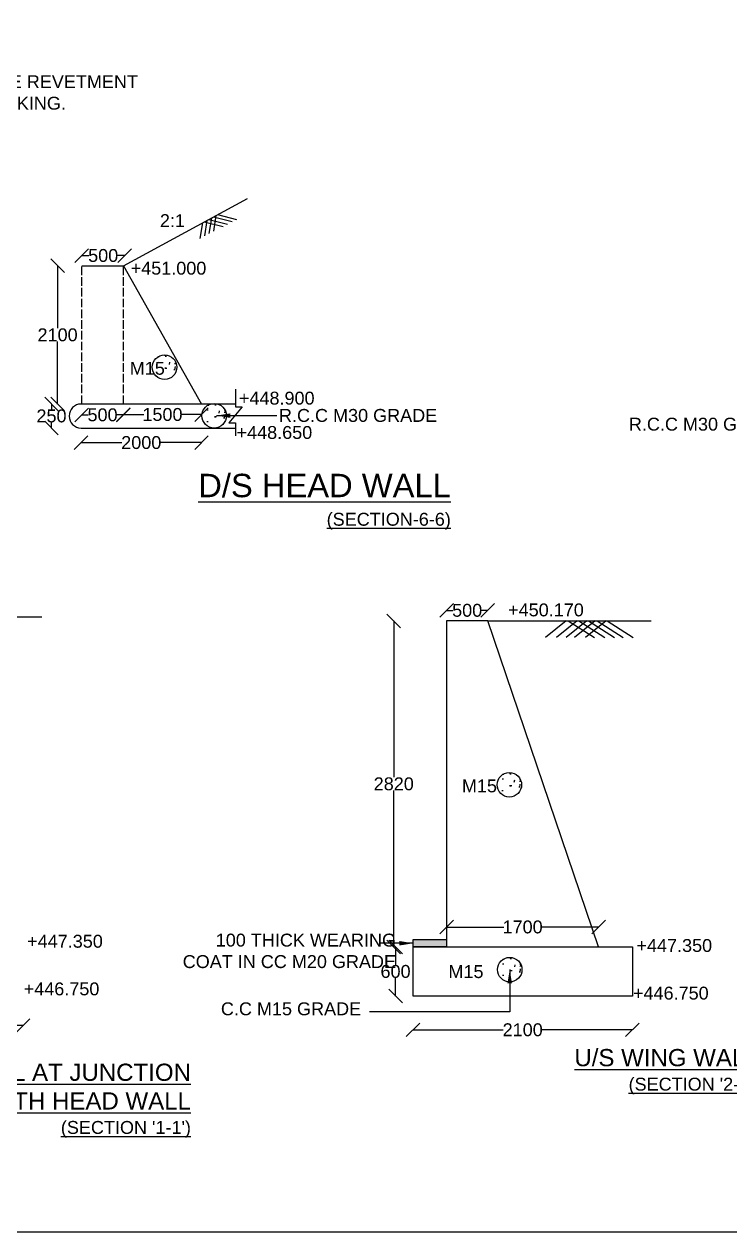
# Model space of a CAD drawing. Header units: millimetres. Extents: x 5124 to 6568637, y 2311 to 91879094.
# Drawn here: x 3788872 to 3793793, y 45931298 to 45939726 of the extents above; entities that cross this region are included whole.
import ezdxf

# ---------------------------------------------------------------- set-up
doc = ezdxf.new("R2010")
doc.units = ezdxf.units.MM
doc.header["$MEASUREMENT"] = 0
doc.linetypes.add('ACAD_ISO02W100', pattern=[15, 12, -3])
for name, color, linetype in [('DIMENSION', 7, 'Continuous'), ('DRAWING', 7, 'Continuous'), ('TEXT', 7, 'Continuous')]:
    doc.layers.add(name, color=color, linetype=linetype)
doc.styles.get("Standard").update_dxf_attribs({"font": 'arial.ttf', "height": 90})
doc.dimstyles.get("Standard").update_dxf_attribs({"dimtxt": 200, "dimasz": 110, "dimexe": 0.18, "dimexo": 0.0625, "dimgap": 0.09, "dimtad": 0, "dimtih": 1, "dimtoh": 1, "dimdec": 0, "dimzin": 0, "dimdsep": 46, "dimtxsty": 'Standard', "dimblk": 'OBLIQUE', "dimcen": 0.09, "dimse1": 1, "dimse2": 1, "dimadec": 0, "dimazin": 0, "dimtfac": 1, "dimtdec": 0, "dimtofl": 0, "dimtmove": 0, "dimatfit": 3, "dimfxl": 1, "dimtolj": 1, "dimtzin": 0, "dimarcsym": 0})

# ---------------------------------------------------------------- blocks, each defined once
blk = doc.blocks.new('_Oblique')
at = {"color": 0, "linetype": 'ByBlock', "lineweight": -2}
blk.add_line((-0.5, -0.5), (0.5, 0.5), dxfattribs=at)
blk = doc.blocks.new('*D168')
at = {"layer": 'Defpoints', "color": 0, "linetype": 'Continuous', "transparency": 16777216}
for p in [(3789273, 45938111), (3789273, 45938039.5), (3789573.1, 45938044.4)]:
    blk.add_point(p, dxfattribs=at)
at = {"layer": 'DRAWING', "color": 0, "linetype": 'Continuous', "lineweight": -2, "transparency": 16777216}
for p, q in [((3789273, 45938111), (3789323.7, 45938111)), ((3789573.1, 45938111), (3789522.4, 45938111))]:
    blk.add_line(p, q, dxfattribs=at)
at = {"layer": 'DRAWING', "color": 0, "linetype": 'Continuous', "lineweight": -2, "transparency": 16777216, "xscale": 95, "yscale": 95, "zscale": 95, "rotation": 180}
blk.add_blockref('_Oblique', (3789273, 45938111), dxfattribs=at)
at = {"layer": 'DRAWING', "color": 0, "linetype": 'Continuous', "lineweight": -2, "transparency": 16777216, "xscale": 95, "yscale": 95, "zscale": 95}
blk.add_blockref('_Oblique', (3789573.1, 45938111), dxfattribs=at)
at = {"layer": 'DRAWING', "color": 0, "linetype": 'Continuous', "transparency": 16777216, "insert": (3789423, 45938111), "char_height": 90, "attachment_point": 5}
blk.add_mtext('\\A1;500', dxfattribs=at)
blk = doc.blocks.new('*D169')
at = {"layer": 'Defpoints', "color": 0, "linetype": 'Continuous', "transparency": 16777216}
for p in [(3789273, 45938039.5), (3789105, 45937075.1), (3789268.5, 45937075.1)]:
    blk.add_point(p, dxfattribs=at)
at = {"layer": 'DRAWING', "color": 0, "linetype": 'Continuous', "lineweight": -2, "transparency": 16777216}
for p, q in [((3789105, 45938039.5), (3789105, 45937603.3)), ((3789105, 45937075.1), (3789105, 45937511.2))]:
    blk.add_line(p, q, dxfattribs=at)
at = {"layer": 'DRAWING', "color": 0, "linetype": 'Continuous', "lineweight": -2, "transparency": 16777216, "xscale": 95, "yscale": 95, "zscale": 95}
for p, rotation in [((3789105, 45938039.5), 90), ((3789105, 45937075.1), 270)]:
    blk.add_blockref('_Oblique', p, dxfattribs=dict(at, rotation=rotation))
at = {"layer": 'DRAWING', "color": 0, "linetype": 'Continuous', "transparency": 16777216, "insert": (3789105, 45937557.3), "char_height": 90, "attachment_point": 5}
blk.add_mtext('\\A1;2100', dxfattribs=at)
blk = doc.blocks.new('*D170')
at = {"layer": 'Defpoints', "color": 0, "linetype": 'Continuous', "transparency": 16777216}
for p in [(3789273, 45937075.1), (3789062.5, 45936907.6), (3789265.5, 45936907.6)]:
    blk.add_point(p, dxfattribs=at)
at = {"layer": 'DRAWING', "color": 0, "linetype": 'Continuous', "lineweight": -2, "transparency": 16777216}
for p, q in [((3789062.5, 45937075.1), (3789062.5, 45937037.4)), ((3789062.5, 45936907.6), (3789062.5, 45936945.3))]:
    blk.add_line(p, q, dxfattribs=at)
at = {"layer": 'DRAWING', "color": 0, "linetype": 'Continuous', "lineweight": -2, "transparency": 16777216, "xscale": 95, "yscale": 95, "zscale": 95}
for p, rotation in [((3789062.5, 45937075.1), 90), ((3789062.5, 45936907.6), 270)]:
    blk.add_blockref('_Oblique', p, dxfattribs=dict(at, rotation=rotation))
at = {"layer": 'DRAWING', "color": 0, "linetype": 'Continuous', "transparency": 16777216, "insert": (3789062.5, 45936991.3), "char_height": 90, "attachment_point": 5}
blk.add_mtext('\\A1;250', dxfattribs=at)
blk = doc.blocks.new('*D171')
at = {"layer": 'Defpoints', "color": 0, "linetype": 'Continuous', "transparency": 16777216}
for p in [(3789268.5, 45937075.1), (3790108.5, 45937075.1), (3789268.5, 45936805.6)]:
    blk.add_point(p, dxfattribs=at)
at = {"layer": 'DRAWING', "color": 0, "linetype": 'Continuous', "lineweight": -2, "transparency": 16777216}
for p, q in [((3789268.5, 45936805.6), (3789553.4, 45936805.6)), ((3790108.5, 45936805.6), (3789823.6, 45936805.6))]:
    blk.add_line(p, q, dxfattribs=at)
at = {"layer": 'DRAWING', "color": 0, "linetype": 'Continuous', "lineweight": -2, "transparency": 16777216, "xscale": 95, "yscale": 95, "zscale": 95, "rotation": 180}
blk.add_blockref('_Oblique', (3789268.5, 45936805.6), dxfattribs=at)
at = {"layer": 'DRAWING', "color": 0, "linetype": 'Continuous', "lineweight": -2, "transparency": 16777216, "xscale": 95, "yscale": 95, "zscale": 95}
blk.add_blockref('_Oblique', (3790108.5, 45936805.6), dxfattribs=at)
at = {"layer": 'DRAWING', "color": 0, "linetype": 'Continuous', "transparency": 16777216, "insert": (3789688.5, 45936805.6), "char_height": 90, "attachment_point": 5}
blk.add_mtext('\\A1;2000', dxfattribs=at)
blk = doc.blocks.new('*D172')
at = {"layer": 'Defpoints', "color": 0, "linetype": 'Continuous', "transparency": 16777216}
for p in [(3789564, 45937075.1), (3790108.5, 45937075.1), (3789564, 45937001.6)]:
    blk.add_point(p, dxfattribs=at)
at = {"layer": 'DRAWING', "color": 0, "linetype": 'Continuous', "lineweight": -2, "transparency": 16777216}
for p, q in [((3789564, 45937001.6), (3789706.2, 45937001.6)), ((3790108.5, 45937001.6), (3789966.3, 45937001.6))]:
    blk.add_line(p, q, dxfattribs=at)
at = {"layer": 'DRAWING', "color": 0, "linetype": 'Continuous', "lineweight": -2, "transparency": 16777216, "xscale": 95, "yscale": 95, "zscale": 95, "rotation": 180}
blk.add_blockref('_Oblique', (3789564, 45937001.6), dxfattribs=at)
at = {"layer": 'DRAWING', "color": 0, "linetype": 'Continuous', "lineweight": -2, "transparency": 16777216, "xscale": 95, "yscale": 95, "zscale": 95}
blk.add_blockref('_Oblique', (3790108.5, 45937001.6), dxfattribs=at)
at = {"layer": 'DRAWING', "color": 0, "linetype": 'Continuous', "transparency": 16777216, "insert": (3789836.3, 45937001.6), "char_height": 90, "attachment_point": 5}
blk.add_mtext('\\A1;1500', dxfattribs=at)
blk = doc.blocks.new('*D167')
at = {"layer": 'Defpoints', "color": 0, "linetype": 'Continuous', "transparency": 16777216}
for p in [(3789273, 45937075.1), (3789564, 45937075.1), (3789273, 45936999.1)]:
    blk.add_point(p, dxfattribs=at)
at = {"layer": 'DRAWING', "color": 0, "linetype": 'Continuous', "lineweight": -2, "transparency": 16777216}
for p, q in [((3789273, 45936999.1), (3789319.1, 45936999.1)), ((3789564, 45936999.1), (3789517.9, 45936999.1))]:
    blk.add_line(p, q, dxfattribs=at)
at = {"layer": 'DRAWING', "color": 0, "linetype": 'Continuous', "lineweight": -2, "transparency": 16777216, "xscale": 95, "yscale": 95, "zscale": 95, "rotation": 180}
blk.add_blockref('_Oblique', (3789273, 45936999.1), dxfattribs=at)
at = {"layer": 'DRAWING', "color": 0, "linetype": 'Continuous', "lineweight": -2, "transparency": 16777216, "xscale": 95, "yscale": 95, "zscale": 95}
blk.add_blockref('_Oblique', (3789564, 45936999.1), dxfattribs=at)
at = {"layer": 'DRAWING', "color": 0, "linetype": 'Continuous', "transparency": 16777216, "insert": (3789418.5, 45936999.1), "char_height": 90, "attachment_point": 5}
blk.add_mtext('\\A1;500', dxfattribs=at)
blk = doc.blocks.new('*D202')
at = {"layer": 'Defpoints', "color": 0, "linetype": 'Continuous', "transparency": 16777216}
for p in [(3787334.5, 45932973), (3788864, 45932973), (3788864, 45932737.5)]:
    blk.add_point(p, dxfattribs=at)
at = {"layer": 'DRAWING', "color": 0, "linetype": 'Continuous', "lineweight": -2, "transparency": 16777216}
for p, q in [((3787334.5, 45932737.5), (3787964.16, 45932737.5)), ((3788864, 45932737.5), (3788234.34, 45932737.5))]:
    blk.add_line(p, q, dxfattribs=at)
at = {"layer": 'DRAWING', "color": 0, "linetype": 'Continuous', "lineweight": -2, "transparency": 16777216, "xscale": 95, "yscale": 95, "zscale": 95, "rotation": 180}
blk.add_blockref('_Oblique', (3787334.5, 45932737.5), dxfattribs=at)
at = {"layer": 'DRAWING', "color": 0, "linetype": 'Continuous', "lineweight": -2, "transparency": 16777216, "xscale": 95, "yscale": 95, "zscale": 95}
blk.add_blockref('_Oblique', (3788864, 45932737.5), dxfattribs=at)
at = {"layer": 'DRAWING', "color": 0, "linetype": 'Continuous', "transparency": 16777216, "insert": (3788099.25, 45932737.5), "char_height": 90, "attachment_point": 5}
blk.add_mtext('\\A1;2500', dxfattribs=at)
blk = doc.blocks.new('*D204')
at = {"layer": 'Defpoints', "color": 0, "linetype": 'Continuous', "transparency": 16777216}
for p in [(3792105, 45935635), (3791818, 45935561.5), (3792105, 45935561.5)]:
    blk.add_point(p, dxfattribs=at)
at = {"layer": 'DRAWING', "color": 0, "linetype": 'Continuous', "lineweight": -2, "transparency": 16777216}
for p, q in [((3791818, 45935635), (3791862.1, 45935635)), ((3792105, 45935635), (3792060.9, 45935635))]:
    blk.add_line(p, q, dxfattribs=at)
at = {"layer": 'DRAWING', "color": 0, "linetype": 'Continuous', "lineweight": -2, "transparency": 16777216, "xscale": 95, "yscale": 95, "zscale": 95, "rotation": 180}
blk.add_blockref('_Oblique', (3791818, 45935635), dxfattribs=at)
at = {"layer": 'DRAWING', "color": 0, "linetype": 'Continuous', "lineweight": -2, "transparency": 16777216, "xscale": 95, "yscale": 95, "zscale": 95}
blk.add_blockref('_Oblique', (3792105, 45935635), dxfattribs=at)
at = {"layer": 'DRAWING', "color": 0, "linetype": 'Continuous', "transparency": 16777216, "insert": (3791961.5, 45935635), "char_height": 90, "attachment_point": 5}
blk.add_mtext('\\A1;500', dxfattribs=at)
blk = doc.blocks.new('*D205')
at = {"layer": 'Defpoints', "color": 0, "linetype": 'Continuous', "transparency": 16777216}
for p in [(3791818, 45935561.5), (3791449.5, 45933287), (3791818, 45933287)]:
    blk.add_point(p, dxfattribs=at)
at = {"layer": 'DRAWING', "color": 0, "linetype": 'Continuous', "lineweight": -2, "transparency": 16777216}
for p, q in [((3791449.5, 45935561.5), (3791449.5, 45934470.3)), ((3791449.5, 45933287), (3791449.5, 45934378.2))]:
    blk.add_line(p, q, dxfattribs=at)
at = {"layer": 'DRAWING', "color": 0, "linetype": 'Continuous', "lineweight": -2, "transparency": 16777216, "xscale": 95, "yscale": 95, "zscale": 95}
for p, rotation in [((3791449.5, 45935561.5), 90), ((3791449.5, 45933287), 270)]:
    blk.add_blockref('_Oblique', p, dxfattribs=dict(at, rotation=rotation))
at = {"layer": 'DRAWING', "color": 0, "linetype": 'Continuous', "transparency": 16777216, "insert": (3791449.5, 45934424.2), "char_height": 90, "attachment_point": 5}
blk.add_mtext('\\A1;2820', dxfattribs=at)
blk = doc.blocks.new('*D206')
at = {"layer": 'Defpoints', "color": 0, "linetype": 'Continuous', "transparency": 16777216}
for p in [(3791584, 45933287), (3791462, 45932943.5), (3791584, 45932943.5)]:
    blk.add_point(p, dxfattribs=at)
at = {"layer": 'DRAWING', "color": 0, "linetype": 'Continuous', "lineweight": -2, "transparency": 16777216}
for p, q in [((3791462, 45933287), (3791462, 45933161.3)), ((3791462, 45932943.5), (3791462, 45933069.2))]:
    blk.add_line(p, q, dxfattribs=at)
at = {"layer": 'DRAWING', "color": 0, "linetype": 'Continuous', "lineweight": -2, "transparency": 16777216, "xscale": 95, "yscale": 95, "zscale": 95}
for p, rotation in [((3791462, 45933287), 90), ((3791462, 45932943.5), 270)]:
    blk.add_blockref('_Oblique', p, dxfattribs=dict(at, rotation=rotation))
at = {"layer": 'DRAWING', "color": 0, "linetype": 'Continuous', "transparency": 16777216, "insert": (3791462, 45933115.2), "char_height": 90, "attachment_point": 5}
blk.add_mtext('\\A1;600', dxfattribs=at)
blk = doc.blocks.new('*D207')
at = {"layer": 'Defpoints', "color": 0, "linetype": 'Continuous', "transparency": 16777216}
for p in [(3791584, 45932943.5), (3793113.5, 45932943.5), (3793113.5, 45932708)]:
    blk.add_point(p, dxfattribs=at)
at = {"layer": 'DRAWING', "color": 0, "linetype": 'Continuous', "lineweight": -2, "transparency": 16777216}
for p, q in [((3791584, 45932708), (3792213.66, 45932708)), ((3793113.5, 45932708), (3792483.84, 45932708))]:
    blk.add_line(p, q, dxfattribs=at)
at = {"layer": 'DRAWING', "color": 0, "linetype": 'Continuous', "lineweight": -2, "transparency": 16777216, "xscale": 95, "yscale": 95, "zscale": 95, "rotation": 180}
blk.add_blockref('_Oblique', (3791584, 45932708), dxfattribs=at)
at = {"layer": 'DRAWING', "color": 0, "linetype": 'Continuous', "lineweight": -2, "transparency": 16777216, "xscale": 95, "yscale": 95, "zscale": 95}
blk.add_blockref('_Oblique', (3793113.5, 45932708), dxfattribs=at)
at = {"layer": 'DRAWING', "color": 0, "linetype": 'Continuous', "transparency": 16777216, "insert": (3792348.75, 45932708), "char_height": 90, "attachment_point": 5}
blk.add_mtext('\\A1;2100', dxfattribs=at)
blk = doc.blocks.new('*D208')
at = {"layer": 'Defpoints', "color": 0, "linetype": 'Continuous', "transparency": 16777216}
for p in [(3792878.5, 45933425.6), (3791818, 45933287), (3792878.5, 45933287)]:
    blk.add_point(p, dxfattribs=at)
at = {"layer": 'DRAWING', "color": 0, "linetype": 'Continuous', "lineweight": -2, "transparency": 16777216}
for p, q in [((3791818, 45933425.6), (3792218.2, 45933425.6)), ((3792878.5, 45933425.6), (3792478.3, 45933425.6))]:
    blk.add_line(p, q, dxfattribs=at)
at = {"layer": 'DRAWING', "color": 0, "linetype": 'Continuous', "lineweight": -2, "transparency": 16777216, "xscale": 95, "yscale": 95, "zscale": 95, "rotation": 180}
blk.add_blockref('_Oblique', (3791818, 45933425.6), dxfattribs=at)
at = {"layer": 'DRAWING', "color": 0, "linetype": 'Continuous', "lineweight": -2, "transparency": 16777216, "xscale": 95, "yscale": 95, "zscale": 95}
blk.add_blockref('_Oblique', (3792878.5, 45933425.6), dxfattribs=at)
at = {"layer": 'DRAWING', "color": 0, "linetype": 'Continuous', "transparency": 16777216, "insert": (3792348.2, 45933425.6), "char_height": 90, "attachment_point": 5}
blk.add_mtext('\\A1;1700', dxfattribs=at)

msp = doc.modelspace()

# ---------------------------------------------------------------- hatches: boundary and pattern name
at = {"layer": 'DRAWING', "linetype": 'Continuous'}
h = msp.add_hatch(dxfattribs=at)
h.set_pattern_fill('AR-CONC', color=256, scale=25, style=0)
h.set_pattern_definition([(130, (7633580.04, -30.94), (-179.31504565, -15.68803375), [18.75, -206.25]), (185, (7633580.04, -30.94), (34.6878334, 188.0480334), [15, -165]), (79.5486, (7633565.1, -32.25), (-144.6273454, 172.3598855), [15.9350475, -175.285528]), (133.8158, (7633580.04, 19.06), (-266.8102622, -41.3797536), [28.125, -309.375]), (83.3644, (7633557.8, 15.6), (-233.6656764, 243.5294677), [23.902572, -262.92825]), (188.8158, (7633580.04, 19.06), (-233.6654863, 243.5296502), [22.5, -247.5]), (159, (7633555.04, 6.56), (-149.22676303, -100.65472267), [18.75, -206.25]), (214, (7633555.04, 6.56), (-60.828833, 181.28751126), [15, -165]), (108.5486, (7633542.6, -1.83), (-210.05565715, 80.6326242), [15.9350475, -175.285528]), (142.5, (7633580.04, -30.944), (-3.03996383, 83.22346346), [0, -163, 0, -167.5, 0, -165.625]), (172.5, (7633580.04, -30.94), (-65.76738436, 98.60292797), [0, -95.5, 0, -159.25, 0, -63.125]), (212.5, (7633635.79, -30.944), (-133.45560904, -5.63871793), [0, -62.5, 0, -195, 0, -258.75]), (222.5, (7633660.79, -30.94), (-145.79654234, 25.02624558), [0, -81.25, 0, -129.5, 0, -183.75])])
h.paths.add_polyline_path([(3789936.5, 45937332.1, 1), (3789765.5, 45937332.1, 1)])
h.paths.add_polyline_path([(3789600, 45937391.9), (3789875.2, 45937391.9), (3789875.2, 45937255), (3789600, 45937255)], flags=9)
h = msp.add_hatch(dxfattribs=at)
h.set_pattern_fill('AR-CONC', color=256, scale=25, style=0)
h.set_pattern_definition([(130, (7633926, -369.94), (-179.31504565, -15.68803375), [18.75, -206.25]), (185, (7633926, -369.94), (34.6878334, 188.0480334), [15, -165]), (79.5486, (7633911.06, -371.25), (-144.6273454, 172.3598855), [15.9350475, -175.285528]), (133.8158, (7633926, -319.94), (-266.8102622, -41.3797536), [28.125, -309.375]), (83.3644, (7633903.77, -323.4), (-233.6656764, 243.5294677), [23.902572, -262.92825]), (188.8158, (7633926, -319.94), (-233.6654863, 243.5296502), [22.5, -247.5]), (159, (7633901, -332.44), (-149.22676303, -100.65472267), [18.75, -206.25]), (214, (7633901, -332.44), (-60.828833, 181.28751126), [15, -165]), (108.5486, (7633888.57, -340.83), (-210.05565715, 80.6326242), [15.9350475, -175.285528]), (142.5, (7633926.01, -369.94), (-3.03996383, 83.22346346), [0, -163, 0, -167.5, 0, -165.625]), (172.5, (7633926.01, -369.94), (-65.76738436, 98.60292797), [0, -95.5, 0, -159.25, 0, -63.125]), (212.5, (7633981.76, -369.94), (-133.45560904, -5.63871793), [0, -62.5, 0, -195, 0, -258.75]), (222.5, (7634006.76, -369.94), (-145.79654234, 25.02624558), [0, -81.25, 0, -129.5, 0, -183.75])])
h.paths.add_polyline_path([(3790282.5, 45936993.1, 0.332411), (3790221.2, 45937075.1), (3790172.8, 45937075.1, 0.332411), (3790111.5, 45936993.1, 1)])
h.paths.add_polyline_path([(3790642.9, 45937063), (3791775.1, 45937063), (3791775.1, 45936924.9), (3790642.9, 45936924.9)], flags=9)
h = msp.add_hatch(dxfattribs=at)
h.set_pattern_fill('AR-CONC', color=256, scale=25, style=0)
h.set_pattern_definition([(50, (-49084, -431), (179.31504565, -15.68803375), [18.75, -206.25]), (355, (-49084, -431), (-34.6878334, 188.0480334), [15, -165]), (100.4514, (-49069.06, -432.3), (144.6273454, 172.3598855), [15.9350475, -175.285528]), (46.1842, (-49084, -381), (266.8102622, -41.3797536), [28.125, -309.375]), (96.6356, (-49061.77, -384.45), (233.6656764, 243.5294677), [23.902572, -262.92825]), (351.1842, (-49084, -381), (233.6654863, 243.5296502), [22.5, -247.5]), (21, (-49059, -393.5), (149.22676303, -100.65472267), [18.75, -206.25]), (326, (-49059, -393.5), (60.828833, 181.28751126), [15, -165]), (71.4514, (-49046.56, -401.89), (210.05565715, 80.6326242), [15.9350475, -175.285528]), (37.5, (-49084, -431), (3.03996383, 83.22346346), [0, -163, 0, -167.5, 0, -165.625]), (7.5, (-49084, -431), (65.76738436, 98.60292797), [0, -95.5, 0, -159.25, 0, -63.125]), (327.5, (-49139.75, -431), (133.45560904, -5.63871793), [0, -62.5, 0, -195, 0, -258.75]), (317.5, (-49164.75, -431), (145.79654234, 25.02624558), [0, -81.25, 0, -129.5, 0, -183.75])])
h.paths.add_polyline_path([(3794730.5, 45936932, 0.332411), (3794669.2, 45937014), (3794620.8, 45937014, 0.332411), (3794559.5, 45936932, 1)])
h.paths.add_polyline_path([(3793066.9, 45937002), (3794199.1, 45937002), (3794199.1, 45936863.8), (3793066.9, 45936863.8)], flags=9)
h = msp.add_hatch(dxfattribs=at)
h.set_pattern_fill('AR-CONC', color=256, scale=25, style=0)
h.set_pattern_definition([(130, (7635984.75, -2945), (-179.31504565, -15.68803375), [18.75, -206.25]), (185, (7635984.75, -2945), (34.6878334, 188.0480334), [15, -165]), (79.5486, (7635969.81, -2946.3), (-144.6273454, 172.3598855), [15.9350475, -175.285528]), (133.8158, (7635984.75, -2895), (-266.8102622, -41.3797536), [28.125, -309.375]), (83.3644, (7635962.52, -2898.45), (-233.6656764, 243.5294677), [23.902572, -262.92825]), (188.8158, (7635984.75, -2895), (-233.6654863, 243.5296502), [22.5, -247.5]), (159, (7635959.75, -2907.5), (-149.22676303, -100.65472267), [18.75, -206.25]), (214, (7635959.75, -2907.5), (-60.828833, 181.28751126), [15, -165]), (108.5486, (7635947.32, -2915.89), (-210.05565715, 80.6326242), [15.9350475, -175.285528]), (142.5, (7635984.75, -2945), (-3.03996383, 83.22346346), [0, -163, 0, -167.5, 0, -165.625]), (172.5, (7635984.75, -2945), (-65.76738436, 98.60292797), [0, -95.5, 0, -159.25, 0, -63.125]), (212.5, (7636040.5, -2945), (-133.45560904, -5.63871793), [0, -62.5, 0, -195, 0, -258.75]), (222.5, (7636065.5, -2945), (-145.79654234, 25.02624558), [0, -81.25, 0, -129.5, 0, -183.75])])
h.paths.add_polyline_path([(3792341.3, 45934418, 1), (3792170.3, 45934418, 1)])
h.paths.add_polyline_path([(3791916.7, 45934477.9), (3792191.9, 45934477.9), (3792191.9, 45934341), (3791916.7, 45934341)], flags=9)
msp.add_hatch(color=256, dxfattribs=at).paths.add_polyline_path([(3791818, 45933337.5), (3791584, 45933337.5), (3791584, 45933287), (3791818, 45933287)])
h = msp.add_hatch(dxfattribs=at)
h.set_pattern_fill('AR-CONC', color=256, scale=25, style=0)
h.set_pattern_definition([(130, (7635987.25, -4235), (-179.31504565, -15.68803375), [18.75, -206.25]), (185, (7635987.25, -4235), (34.6878334, 188.0480334), [15, -165]), (79.5486, (7635972.31, -4236.3), (-144.6273454, 172.3598855), [15.9350475, -175.285528]), (133.8158, (7635987.25, -4185), (-266.8102622, -41.3797536), [28.125, -309.375]), (83.3644, (7635965.02, -4188.45), (-233.6656764, 243.5294677), [23.902572, -262.92825]), (188.8158, (7635987.25, -4185), (-233.6654863, 243.5296502), [22.5, -247.5]), (159, (7635962.25, -4197.5), (-149.22676303, -100.65472267), [18.75, -206.25]), (214, (7635962.25, -4197.5), (-60.828833, 181.28751126), [15, -165]), (108.5486, (7635949.82, -4205.89), (-210.05565715, 80.6326242), [15.9350475, -175.285528]), (142.5, (7635987.25, -4235), (-3.03996383, 83.22346346), [0, -163, 0, -167.5, 0, -165.625]), (172.5, (7635987.25, -4235), (-65.76738436, 98.60292797), [0, -95.5, 0, -159.25, 0, -63.125]), (212.5, (7636043, -4235), (-133.45560904, -5.63871793), [0, -62.5, 0, -195, 0, -258.75]), (222.5, (7636068, -4235), (-145.79654234, 25.02624558), [0, -81.25, 0, -129.5, 0, -183.75])])
h.paths.add_polyline_path([(3792343.8, 45933128, 1), (3792172.8, 45933128, 1)])
h.paths.add_polyline_path([(3791822.7, 45933181.9), (3792097.9, 45933181.9), (3792097.9, 45933045), (3791822.7, 45933045)], flags=9)

# ---------------------------------------------------------------- linework, layer by layer
at = {"layer": 'DIMENSION', "linetype": 'Continuous'}
msp.add_lwpolyline([(3818608.5, 45955152.5), (3782068, 45955152.5), (3782068, 45931298.5), (3818608.5, 45931298.5)], close=True, dxfattribs=at)
at = {"layer": 'DRAWING', "linetype": 'ACAD_ISO02W100', "ltscale": 5}
for p, q in [((3789273, 45937075.1), (3789273, 45938039.5)), ((3789564, 45937075.1), (3789564, 45938039.5))]:
    msp.add_line(p, q, dxfattribs=at)
at = {"layer": 'DRAWING', "linetype": 'Continuous'}
for p, q in [((3789273, 45938039.5), (3789564, 45938039.5)), ((3789564, 45938039.5), (3790108.5, 45937075.1)), ((3790345, 45937075.1), (3789268.5, 45937075.1)), ((3790108.5, 45937075.1), (3789273, 45937075.1)), ((3789268.5, 45936907.6), (3790345, 45936907.6))]:
    msp.add_line(p, q, dxfattribs=at)
for points in [[(3789564, 45938039.5), (3790430, 45938510)], [(3790221.2, 45938396.6), (3790352.5, 45938363.5)], [(3790114.5, 45938338.6), (3790096.9, 45938230.3)], [(3790127.8, 45938345.8), (3790259.1, 45938312.8)], [(3790146.1, 45938355.8), (3790128.5, 45938247.5)], [(3790159.8, 45938363.2), (3790291.1, 45938330.1)], [(3790177.6, 45938372.9), (3790160, 45938264.6)], [(3790209.6, 45938390.3), (3790192, 45938282)], [(3790192, 45938380.7), (3790323.3, 45938347.6)], [(3789273, 45938039.5), (3789564, 45938039.5)], [(3790345, 45937179.6), (3790345, 45937056.1), (3790392.5, 45937056.1), (3790298.5, 45936943.1), (3790345, 45936943.1), (3790345, 45936854.1)], [(3787855.5, 45935591), (3788994.5, 45935591)], [(3792105, 45935561.5), (3793244, 45935561.5)], [(3792652, 45935561.5), (3792508.5, 45935445)], [(3792728, 45935561.5), (3792584.5, 45935445)], [(3792796, 45935561.5), (3792652.5, 45935445)], [(3792667, 45935561.5), (3792848.5, 45935446)], [(3792854, 45935561.5), (3792710.5, 45935445)], [(3792741, 45935561.5), (3792922.5, 45935446)], [(3792930, 45935561.5), (3792786.5, 45935445)], [(3792807, 45935561.5), (3792988.5, 45935446)], [(3792867.5, 45935561.5), (3793049, 45935446)], [(3792937, 45935561.5), (3793118.5, 45935446)]]:
    msp.add_lwpolyline(points, dxfattribs=at)
for points in [[(3791818, 45933287), (3792878.5, 45933287), (3792105, 45935561.5), (3791818, 45935561.5)], [(3791818, 45933287), (3791584, 45933287), (3791584, 45933337.5), (3791818, 45933337.5)], [(3791584, 45933287), (3793113.5, 45933287), (3793113.5, 45932943.5), (3791584, 45932943.5)]]:
    msp.add_lwpolyline(points, close=True, dxfattribs=at)
for centre in [(3789851, 45937332.1), (3790197, 45936993.1), (3792255.8, 45934418), (3792258.3, 45933128)]:
    msp.add_circle(centre, 85.5, dxfattribs=at)
msp.add_arc((3789269.3, 45936991.3), 83.8, 90.51514, 269.48486, dxfattribs=at)

# ---------------------------------------------------------------- texts
at = {"layer": 'TEXT', "linetype": 'Continuous', "char_height": 90}
for s, insert, width, attachment_point in [('300 THK. ROUGH STONE SIDE REVETMENT \\POVER 225 THK. GRAVEL  BACKING.', (3787025.1, 45939369.2), 2962.671, 1), ('2:1', (3789993.4, 45938399.8), 240.45, 3), ('+451.000', (3790142.3, 45938067.8), 569.24, 3), ('M15', (3789852.7, 45937369.4), 240.45, 3), ('+448.900', (3790897.3, 45937161.2), 522.789, 3), ('R.C.C M30 GRADE ', (3791752.6, 45937040.5), 1184.604, 3), ('R.C.C M30 GRADE ', (3793089.4, 45936979.5), 1184.604, 1), ('+448.650', (3790880.9, 45936921.5), 522.789, 3), ('+450.170', (3792774.9, 45935683.4), 557.721, 3), ('M15', (3792169.4, 45934455.4), 240.45, 3), ('+447.350', (3789420.4, 45933371.3), 997.549, 3), ('100 THICK WEARING COAT IN CC M20 GRADE', (3791465.4, 45933379.3), 1604.248, 3), ('+447.350', (3793669.9, 45933341.8), 997.549, 3), ('M15', (3792075.4, 45933159.4), 240.45, 3), ('+446.750', (3789396.4, 45933038.9), 997.549, 3), ('+446.750', (3793645.9, 45933009.4), 997.549, 3), ('C.C M15 GRADE', (3791221.9, 45932899.8), 997.549, 3)]:
    msp.add_mtext(s, dxfattribs=dict(at, insert=insert, width=width, attachment_point=attachment_point))
at = {"layer": 'TEXT', "char_height": 163.286, "width": 3591.195, "attachment_point": 3}
for s, insert in [('{\\LD/S HEAD WALL \\P\\H0.55118x; (SECTION-6-6) }', (3791847.7, 45936588.1)), ("{\\H0.73491x;\\LU/S WING WALL \\P\\H0.74999x; (SECTION '2-2') }", (3793994.5, 45932574.2)), ("{\\H0.73491x;\\LU/S WING WALL AT JUNCTION\\PWITH HEAD WALL\\P\\H0.74999x; (SECTION '1-1') }", (3790035, 45932472.2))]:
    msp.add_mtext(s, dxfattribs=dict(at, insert=insert))

# ---------------------------------------------------------------- dimensions: what is measured, and where the dimension line sits
at = {"layer": 'DRAWING', "linetype": 'Continuous'}
for base, p1, p2, angle, text, picture, middle in [((3789273, 45938111), (3789573.1, 45938044.4), (3789273, 45938039.5), 180, '500', '*D168', (3789423, 45938111)), ((3789105, 45937075.1), (3789273, 45938039.5), (3789268.5, 45937075.1), 90, '2100', '*D169', (3789105, 45937557.3)), ((3789062.5, 45936907.6), (3789273, 45937075.1), (3789265.5, 45936907.6), 90, '250', '*D170', (3789062.5, 45936991.3)), ((3789268.5, 45936805.6), (3790108.5, 45937075.1), (3789268.5, 45937075.1), 180, '2000', '*D171', (3789688.5, 45936805.6)), ((3789273, 45936999.1), (3789564, 45937075.1), (3789273, 45937075.1), 180, '500', '*D167', (3789418.5, 45936999.1)), ((3789564, 45937001.6), (3790108.5, 45937075.1), (3789564, 45937075.1), 180, '1500', '*D172', (3789836.3, 45937001.6)), ((3791449.5, 45933287), (3791818, 45935561.5), (3791818, 45933287), 90, '2820', '*D205', (3791449.5, 45934424.2)), ((3791462, 45932943.5), (3791584, 45933287), (3791584, 45932943.5), 90, '600', '*D206', (3791462, 45933115.2))]:
    dim = msp.add_linear_dim(base=base, p1=p1, p2=p2, angle=angle, text=text, dimstyle='Standard', override={"dimasz": 95, "dimarcsym": 1}, dxfattribs=at)
    dim.commit()
    dim.dimension.update_dxf_attribs({"geometry": picture, "text_midpoint": middle})
for base, p1, p2, text, picture, middle in [((3792105, 45935635), (3791818, 45935561.5), (3792105, 45935561.5), '500', '*D204', (3791961.5, 45935635)), ((3792878.5, 45933425.6), (3791818, 45933287), (3792878.5, 45933287), '1700', '*D208', (3792348.2, 45933425.6)), ((3788864, 45932737.5), (3787334.5, 45932973), (3788864, 45932973), '2500', '*D202', (3788099.2, 45932737.5)), ((3793113.5, 45932708), (3791584, 45932943.5), (3793113.5, 45932943.5), '2100', '*D207', (3792348.8, 45932708))]:
    dim = msp.add_linear_dim(base=base, p1=p1, p2=p2, text=text, dimstyle='Standard', override={"dimasz": 95, "dimarcsym": 1}, dxfattribs=at)
    dim.commit()
    dim.dimension.update_dxf_attribs({"geometry": picture, "text_midpoint": middle})

# ---------------------------------------------------------------- leaders
for points in [[(3790214, 45936994.1), (3790634, 45936994.1)], [(3791584, 45933312.2), (3791348, 45933312.2)], [(3792258.3, 45933128), (3792258.3, 45932833), (3791281, 45932833)]]:
    msp.add_leader(points, dimstyle='Standard', override={"dimasz": 95, "dimgap": 0.09, "dimtad": 0, "dimarcsym": 1}, dxfattribs=at)

doc.saveas('drawing.dxf')
